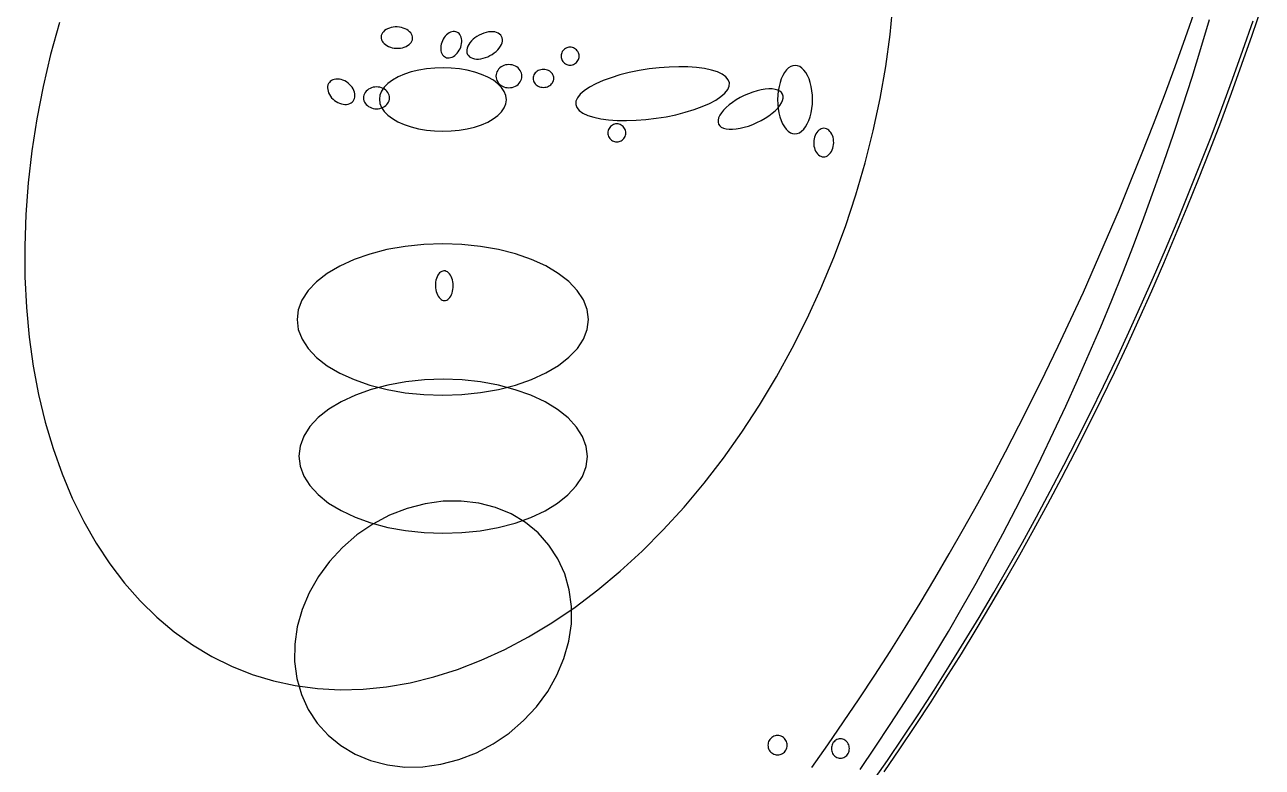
# Model space of a CAD drawing. Extents: x -1 to 217, y -22 to 302.
# Drawn here: x 134.9 to 205.6, y 23.7 to 66.1 of the extents above; entities that cross this region are included whole.
import ezdxf

# ---------------------------------------------------------------- set-up
doc = ezdxf.new("R2010")
doc.units = 0

msp = doc.modelspace()

# ---------------------------------------------------------------- linework, layer by layer
at = {"layer": 'ELLIPSES'}
for p, q in [((184.316, 65.565), (184.49, 67.384)), ((204.989, 65.526), (205.562, 67.2)), ((201.178, 65.388), (201.761, 67.058)), ((202.062, 64.767), (202.554, 66.417)), ((136.896, 66.246), (136.4, 64.42)), ((155.397, 65.722), (155.342, 65.654)), ((155.465, 65.785), (155.397, 65.722)), ((155.545, 65.842), (155.465, 65.785)), ((155.636, 65.89), (155.545, 65.842)), ((155.736, 65.93), (155.636, 65.89)), ((155.843, 65.96), (155.736, 65.93)), ((155.955, 65.981), (155.843, 65.96)), ((156.071, 65.991), (155.955, 65.981)), ((156.189, 65.991), (156.071, 65.991)), ((156.306, 65.98), (156.189, 65.991)), ((156.42, 65.96), (156.306, 65.98)), ((156.53, 65.929), (156.42, 65.96)), ((156.634, 65.889), (156.53, 65.929)), ((156.73, 65.841), (156.634, 65.889)), ((156.816, 65.784), (156.73, 65.841)), ((156.891, 65.721), (156.816, 65.784)), ((156.953, 65.652), (156.891, 65.721)), ((159.299, 65.714), (159.221, 65.687)), ((159.377, 65.729), (159.299, 65.714)), ((159.453, 65.731), (159.377, 65.729)), ((159.526, 65.719), (159.453, 65.731)), ((159.594, 65.695), (159.526, 65.719)), ((161.387, 65.705), (161.255, 65.679)), ((161.515, 65.718), (161.387, 65.705)), ((161.637, 65.718), (161.515, 65.718)), ((161.752, 65.705), (161.637, 65.718)), ((161.856, 65.678), (161.752, 65.705)), ((204.456, 64.671), (205.036, 66.341)), ((155.274, 65.503), (155.263, 65.424)), ((155.263, 65.424), (155.267, 65.345)), ((155.267, 65.345), (155.286, 65.266)), ((155.3, 65.58), (155.274, 65.503)), ((155.286, 65.266), (155.321, 65.189)), ((155.342, 65.654), (155.3, 65.58)), ((155.321, 65.189), (155.369, 65.115)), ((155.369, 65.115), (155.432, 65.046)), ((155.432, 65.046), (155.507, 64.983)), ((156.857, 64.982), (156.926, 65.045)), ((156.926, 65.045), (156.981, 65.114)), ((157.002, 65.579), (156.953, 65.652)), ((156.981, 65.114), (157.022, 65.187)), ((157.036, 65.502), (157.002, 65.579)), ((157.022, 65.187), (157.048, 65.264)), ((157.056, 65.423), (157.036, 65.502)), ((157.048, 65.264), (157.06, 65.343)), ((157.06, 65.343), (157.056, 65.423)), ((158.696, 65.016), (158.676, 64.918)), ((158.725, 65.114), (158.696, 65.016)), ((158.764, 65.209), (158.725, 65.114)), ((158.811, 65.301), (158.764, 65.209)), ((158.866, 65.387), (158.811, 65.301)), ((158.928, 65.466), (158.866, 65.387)), ((158.995, 65.537), (158.928, 65.466)), ((159.067, 65.598), (158.995, 65.537)), ((159.143, 65.648), (159.067, 65.598)), ((159.221, 65.687), (159.143, 65.648)), ((159.657, 65.659), (159.594, 65.695)), ((159.712, 65.611), (159.657, 65.659)), ((159.761, 65.553), (159.712, 65.611)), ((159.801, 65.484), (159.761, 65.553)), ((159.831, 65.407), (159.801, 65.484)), ((159.852, 65.323), (159.831, 65.407)), ((159.835, 64.942), (159.855, 65.041)), ((159.863, 65.233), (159.852, 65.323)), ((159.855, 65.041), (159.864, 65.138)), ((159.864, 65.138), (159.863, 65.233)), ((160.263, 64.992), (160.21, 64.89)), ((160.332, 65.093), (160.263, 64.992)), ((160.415, 65.192), (160.332, 65.093)), ((160.511, 65.286), (160.415, 65.192)), ((160.619, 65.374), (160.511, 65.286)), ((160.735, 65.455), (160.619, 65.374)), ((160.86, 65.527), (160.735, 65.455)), ((160.989, 65.589), (160.86, 65.527)), ((161.122, 65.64), (160.989, 65.589)), ((161.255, 65.679), (161.122, 65.64)), ((161.949, 65.639), (161.856, 65.678)), ((162.028, 65.588), (161.949, 65.639)), ((162.092, 65.526), (162.028, 65.588)), ((162.076, 64.889), (162.129, 64.991)), ((162.141, 65.454), (162.092, 65.526)), ((162.129, 64.991), (162.166, 65.092)), ((162.173, 65.373), (162.141, 65.454)), ((162.166, 65.092), (162.186, 65.19)), ((162.188, 65.284), (162.173, 65.373)), ((162.186, 65.19), (162.188, 65.284)), ((184.068, 63.735), (184.316, 65.565)), ((200.582, 63.728), (201.178, 65.388)), ((204.403, 63.861), (204.989, 65.526)), ((136.4, 64.42), (135.973, 62.585)), ((155.507, 64.983), (155.593, 64.927)), ((155.593, 64.927), (155.688, 64.878)), ((155.688, 64.878), (155.792, 64.838)), ((155.792, 64.838), (155.902, 64.808)), ((155.902, 64.808), (156.017, 64.787)), ((156.017, 64.787), (156.134, 64.777)), ((156.134, 64.777), (156.251, 64.777)), ((156.251, 64.777), (156.367, 64.787)), ((156.367, 64.787), (156.48, 64.807)), ((156.48, 64.807), (156.587, 64.838)), ((156.587, 64.838), (156.686, 64.877)), ((156.686, 64.877), (156.777, 64.926)), ((156.777, 64.926), (156.857, 64.982)), ((158.676, 64.918), (158.667, 64.821)), ((158.667, 64.821), (158.667, 64.726)), ((158.667, 64.726), (158.678, 64.636)), ((158.678, 64.636), (158.699, 64.551)), ((158.699, 64.551), (158.73, 64.474)), ((158.73, 64.474), (158.77, 64.406)), ((158.77, 64.406), (158.818, 64.347)), ((158.818, 64.347), (158.874, 64.3)), ((158.874, 64.3), (158.937, 64.263)), ((159.31, 64.271), (159.388, 64.31)), ((159.388, 64.31), (159.464, 64.361)), ((159.464, 64.361), (159.536, 64.422)), ((159.536, 64.422), (159.603, 64.493)), ((159.603, 64.493), (159.665, 64.572)), ((159.665, 64.572), (159.72, 64.658)), ((159.72, 64.658), (159.767, 64.749)), ((159.767, 64.749), (159.806, 64.845)), ((159.806, 64.845), (159.835, 64.942)), ((160.153, 64.691), (160.151, 64.596)), ((160.151, 64.596), (160.166, 64.508)), ((160.173, 64.789), (160.153, 64.691)), ((160.166, 64.508), (160.198, 64.427)), ((160.21, 64.89), (160.173, 64.789)), ((160.198, 64.427), (160.246, 64.355)), ((160.246, 64.355), (160.311, 64.293)), ((160.311, 64.293), (160.39, 64.242)), ((161.217, 64.241), (161.35, 64.292)), ((161.35, 64.292), (161.479, 64.354)), ((161.479, 64.354), (161.604, 64.426)), ((161.604, 64.426), (161.72, 64.507)), ((161.72, 64.507), (161.828, 64.595)), ((161.828, 64.595), (161.924, 64.689)), ((161.924, 64.689), (162.007, 64.787)), ((162.007, 64.787), (162.076, 64.889)), ((165.543, 64.393), (165.539, 64.326)), ((165.539, 64.326), (165.543, 64.258)), ((165.556, 64.458), (165.543, 64.393)), ((165.578, 64.522), (165.556, 64.458)), ((165.608, 64.582), (165.578, 64.522)), ((165.645, 64.638), (165.608, 64.582)), ((165.689, 64.689), (165.645, 64.638)), ((165.74, 64.733), (165.689, 64.689)), ((165.796, 64.77), (165.74, 64.733)), ((165.856, 64.8), (165.796, 64.77)), ((165.92, 64.822), (165.856, 64.8)), ((165.985, 64.835), (165.92, 64.822)), ((166.053, 64.839), (165.985, 64.835)), ((166.12, 64.835), (166.053, 64.839)), ((166.185, 64.822), (166.12, 64.835)), ((166.249, 64.8), (166.185, 64.822)), ((166.309, 64.77), (166.249, 64.8)), ((166.365, 64.733), (166.309, 64.77)), ((166.416, 64.689), (166.365, 64.733)), ((166.46, 64.638), (166.416, 64.689)), ((166.497, 64.582), (166.46, 64.638)), ((166.527, 64.522), (166.497, 64.582)), ((166.549, 64.458), (166.527, 64.522)), ((166.562, 64.393), (166.549, 64.458)), ((166.566, 64.326), (166.562, 64.393)), ((166.562, 64.258), (166.566, 64.326)), ((201.555, 63.126), (202.062, 64.767)), ((203.863, 63.012), (204.456, 64.671)), ((157.859, 63.604), (157.41, 63.529)), ((158.324, 63.649), (157.859, 63.604)), ((158.797, 63.663), (158.324, 63.649)), ((159.27, 63.646), (158.797, 63.663)), ((158.937, 64.263), (159.005, 64.239)), ((159.005, 64.239), (159.078, 64.228)), ((159.078, 64.228), (159.154, 64.23)), ((159.154, 64.23), (159.232, 64.244)), ((159.232, 64.244), (159.31, 64.271)), ((159.735, 63.598), (159.27, 63.646)), ((160.183, 63.521), (159.735, 63.598)), ((160.39, 64.242), (160.483, 64.203)), ((160.483, 64.203), (160.587, 64.176)), ((160.587, 64.176), (160.701, 64.163)), ((160.701, 64.163), (160.824, 64.163)), ((160.824, 64.163), (160.952, 64.176)), ((160.952, 64.176), (161.084, 64.202)), ((161.084, 64.202), (161.217, 64.241)), ((161.971, 63.585), (161.917, 63.513)), ((162.035, 63.65), (161.971, 63.585)), ((162.108, 63.707), (162.035, 63.65)), ((162.189, 63.755), (162.108, 63.707)), ((162.276, 63.794), (162.189, 63.755)), ((162.368, 63.821), (162.276, 63.794)), ((162.463, 63.838), (162.368, 63.821)), ((162.56, 63.844), (162.463, 63.838)), ((162.657, 63.838), (162.56, 63.844)), ((162.752, 63.821), (162.657, 63.838)), ((162.844, 63.794), (162.752, 63.821)), ((162.931, 63.755), (162.844, 63.794)), ((163.012, 63.707), (162.931, 63.755)), ((163.085, 63.65), (163.012, 63.707)), ((163.149, 63.585), (163.085, 63.65)), ((163.203, 63.513), (163.149, 63.585)), ((165.543, 64.258), (165.556, 64.193)), ((165.556, 64.193), (165.578, 64.129)), ((165.578, 64.129), (165.608, 64.069)), ((165.608, 64.069), (165.645, 64.013)), ((165.645, 64.013), (165.689, 63.962)), ((165.689, 63.962), (165.74, 63.918)), ((165.74, 63.918), (165.796, 63.881)), ((165.796, 63.881), (165.856, 63.851)), ((165.856, 63.851), (165.92, 63.829)), ((165.92, 63.829), (165.985, 63.816)), ((165.985, 63.816), (166.053, 63.812)), ((166.053, 63.812), (166.12, 63.816)), ((166.12, 63.816), (166.185, 63.829)), ((166.185, 63.829), (166.249, 63.851)), ((166.249, 63.851), (166.309, 63.881)), ((166.309, 63.881), (166.365, 63.918)), ((166.365, 63.918), (166.416, 63.962)), ((166.416, 63.962), (166.46, 64.013)), ((166.46, 64.013), (166.497, 64.069)), ((166.497, 64.069), (166.527, 64.129)), ((166.527, 64.129), (166.549, 64.193)), ((166.549, 64.193), (166.562, 64.258)), ((170.561, 63.593), (169.99, 63.501)), ((171.135, 63.662), (170.561, 63.593)), ((171.703, 63.705), (171.135, 63.662)), ((172.255, 63.722), (171.703, 63.705)), ((172.781, 63.713), (172.255, 63.722)), ((173.273, 63.678), (172.781, 63.713)), ((173.721, 63.617), (173.273, 63.678)), ((174.119, 63.532), (173.721, 63.617)), ((178.52, 63.65), (178.403, 63.537)), ((178.644, 63.732), (178.52, 63.65)), ((178.772, 63.781), (178.644, 63.732)), ((178.902, 63.797), (178.772, 63.781)), ((179.032, 63.78), (178.902, 63.797)), ((179.16, 63.729), (179.032, 63.78)), ((179.283, 63.647), (179.16, 63.729)), ((179.399, 63.533), (179.283, 63.647)), ((183.748, 61.899), (184.068, 63.735)), ((199.973, 62.08), (200.582, 63.728)), ((203.804, 62.207), (204.403, 63.861)), ((152.364, 62.886), (152.308, 62.827)), ((152.431, 62.936), (152.364, 62.886)), ((152.507, 62.975), (152.431, 62.936)), ((152.592, 63.002), (152.507, 62.975)), ((152.683, 63.017), (152.592, 63.002)), ((152.78, 63.02), (152.683, 63.017)), ((152.88, 63.01), (152.78, 63.02)), ((152.982, 62.988), (152.88, 63.01)), ((153.085, 62.955), (152.982, 62.988)), ((153.185, 62.909), (153.085, 62.955)), ((153.282, 62.854), (153.185, 62.909)), ((155.92, 62.963), (155.656, 62.767)), ((156.233, 63.14), (155.92, 62.963)), ((156.59, 63.296), (156.233, 63.14)), ((156.984, 63.426), (156.59, 63.296)), ((157.41, 63.529), (156.984, 63.426)), ((160.608, 63.415), (160.183, 63.521)), ((161.002, 63.282), (160.608, 63.415)), ((161.358, 63.125), (161.002, 63.282)), ((161.67, 62.946), (161.358, 63.125)), ((161.932, 62.748), (161.67, 62.946)), ((161.824, 63.269), (161.818, 63.182)), ((161.818, 63.182), (161.824, 63.096)), ((161.843, 63.354), (161.824, 63.269)), ((161.824, 63.096), (161.843, 63.011)), ((161.874, 63.436), (161.843, 63.354)), ((161.843, 63.011), (161.874, 62.929)), ((161.917, 63.513), (161.874, 63.436)), ((161.874, 62.929), (161.917, 62.852)), ((163.246, 63.436), (163.203, 63.513)), ((163.203, 62.852), (163.246, 62.929)), ((163.277, 63.354), (163.246, 63.436)), ((163.246, 62.929), (163.277, 63.011)), ((163.296, 63.269), (163.277, 63.354)), ((163.277, 63.011), (163.296, 63.096)), ((163.302, 63.182), (163.296, 63.269)), ((163.296, 63.096), (163.302, 63.182)), ((163.942, 63.122), (163.937, 63.056)), ((163.937, 63.056), (163.942, 62.989)), ((163.957, 63.188), (163.942, 63.122)), ((163.942, 62.989), (163.957, 62.923)), ((163.982, 63.251), (163.957, 63.188)), ((163.957, 62.923), (163.982, 62.86)), ((164.016, 63.311), (163.982, 63.251)), ((164.059, 63.367), (164.016, 63.311)), ((164.11, 63.417), (164.059, 63.367)), ((164.168, 63.461), (164.11, 63.417)), ((164.233, 63.499), (164.168, 63.461)), ((164.302, 63.528), (164.233, 63.499)), ((164.375, 63.55), (164.302, 63.528)), ((164.451, 63.563), (164.375, 63.55)), ((164.529, 63.567), (164.451, 63.563)), ((164.606, 63.563), (164.529, 63.567)), ((164.682, 63.55), (164.606, 63.563)), ((164.755, 63.528), (164.682, 63.55)), ((164.824, 63.499), (164.755, 63.528)), ((164.889, 63.461), (164.824, 63.499)), ((164.947, 63.417), (164.889, 63.461)), ((164.998, 63.367), (164.947, 63.417)), ((165.041, 63.311), (164.998, 63.367)), ((165.075, 63.251), (165.041, 63.311)), ((165.1, 63.188), (165.075, 63.251)), ((165.075, 62.86), (165.1, 62.923)), ((165.115, 63.122), (165.1, 63.188)), ((165.1, 62.923), (165.115, 62.989)), ((165.12, 63.056), (165.115, 63.122)), ((165.115, 62.989), (165.12, 63.056)), ((167.931, 62.927), (167.517, 62.744)), ((168.394, 63.096), (167.931, 62.927)), ((168.897, 63.25), (168.394, 63.096)), ((169.432, 63.386), (168.897, 63.25)), ((169.99, 63.501), (169.432, 63.386)), ((174.46, 63.424), (174.119, 63.532)), ((174.737, 63.294), (174.46, 63.424)), ((174.946, 63.145), (174.737, 63.294)), ((175.083, 62.98), (174.946, 63.145)), ((175.146, 62.802), (175.083, 62.98)), ((178.109, 63.036), (178.035, 62.823)), ((178.195, 63.228), (178.109, 63.036)), ((178.294, 63.396), (178.195, 63.228)), ((178.403, 63.537), (178.294, 63.396)), ((179.507, 63.391), (179.399, 63.533)), ((179.604, 63.222), (179.507, 63.391)), ((179.689, 63.029), (179.604, 63.222)), ((179.761, 62.816), (179.689, 63.029)), ((201.033, 61.496), (201.555, 63.126)), ((203.257, 61.363), (203.863, 63.012)), ((135.973, 62.585), (135.617, 60.748)), ((152.212, 62.597), (152.206, 62.508)), ((152.206, 62.508), (152.214, 62.416)), ((152.231, 62.681), (152.212, 62.597)), ((152.214, 62.416), (152.234, 62.321)), ((152.263, 62.757), (152.231, 62.681)), ((152.234, 62.321), (152.268, 62.227)), ((152.308, 62.827), (152.263, 62.757)), ((152.268, 62.227), (152.314, 62.133)), ((153.375, 62.789), (153.282, 62.854)), ((153.46, 62.715), (153.375, 62.789)), ((153.538, 62.634), (153.46, 62.715)), ((153.606, 62.547), (153.538, 62.634)), ((153.664, 62.456), (153.606, 62.547)), ((153.71, 62.363), (153.664, 62.456)), ((153.743, 62.268), (153.71, 62.363)), ((153.764, 62.173), (153.743, 62.268)), ((153.772, 62.081), (153.764, 62.173)), ((154.316, 62.183), (154.285, 62.105)), ((154.359, 62.256), (154.316, 62.183)), ((154.413, 62.323), (154.359, 62.256)), ((154.477, 62.385), (154.413, 62.323)), ((154.551, 62.438), (154.477, 62.385)), ((154.631, 62.484), (154.551, 62.438)), ((154.719, 62.52), (154.631, 62.484)), ((154.811, 62.546), (154.719, 62.52)), ((154.906, 62.562), (154.811, 62.546)), ((155.004, 62.567), (154.906, 62.562)), ((155.101, 62.562), (155.004, 62.567)), ((155.196, 62.546), (155.101, 62.562)), ((155.288, 62.52), (155.196, 62.546)), ((155.293, 62.331), (155.199, 62.099)), ((155.376, 62.484), (155.288, 62.52)), ((155.446, 62.555), (155.293, 62.331)), ((155.456, 62.438), (155.376, 62.484)), ((155.656, 62.767), (155.446, 62.555)), ((155.53, 62.385), (155.456, 62.438)), ((155.594, 62.323), (155.53, 62.385)), ((155.648, 62.256), (155.594, 62.323)), ((155.691, 62.183), (155.648, 62.256)), ((155.722, 62.105), (155.691, 62.183)), ((161.917, 62.852), (161.971, 62.78)), ((162.141, 62.535), (161.932, 62.748)), ((161.971, 62.78), (162.035, 62.715)), ((162.035, 62.715), (162.108, 62.658)), ((162.108, 62.658), (162.189, 62.61)), ((162.293, 62.31), (162.141, 62.535)), ((162.189, 62.61), (162.276, 62.571)), ((162.276, 62.571), (162.368, 62.544)), ((162.385, 62.077), (162.293, 62.31)), ((162.368, 62.544), (162.463, 62.527)), ((162.463, 62.527), (162.56, 62.521)), ((162.56, 62.521), (162.657, 62.527)), ((162.657, 62.527), (162.752, 62.544)), ((162.752, 62.544), (162.844, 62.571)), ((162.844, 62.571), (162.931, 62.61)), ((162.931, 62.61), (163.012, 62.658)), ((163.012, 62.658), (163.085, 62.715)), ((163.085, 62.715), (163.149, 62.78)), ((163.149, 62.78), (163.203, 62.852)), ((163.982, 62.86), (164.016, 62.8)), ((164.016, 62.8), (164.059, 62.744)), ((164.059, 62.744), (164.11, 62.694)), ((164.11, 62.694), (164.168, 62.65)), ((164.168, 62.65), (164.233, 62.612)), ((164.233, 62.612), (164.302, 62.583)), ((164.302, 62.583), (164.375, 62.561)), ((164.375, 62.561), (164.451, 62.548)), ((164.451, 62.548), (164.529, 62.544)), ((164.529, 62.544), (164.606, 62.548)), ((164.606, 62.548), (164.682, 62.561)), ((164.682, 62.561), (164.755, 62.583)), ((164.755, 62.583), (164.824, 62.612)), ((164.824, 62.612), (164.889, 62.65)), ((164.889, 62.65), (164.947, 62.694)), ((164.947, 62.694), (164.998, 62.744)), ((164.998, 62.744), (165.041, 62.8)), ((165.041, 62.8), (165.075, 62.86)), ((166.861, 62.354), (166.63, 62.154)), ((167.158, 62.553), (166.861, 62.354)), ((167.517, 62.744), (167.158, 62.553)), ((174.658, 62.015), (174.888, 62.216)), ((174.888, 62.216), (175.048, 62.416)), ((175.048, 62.416), (175.135, 62.613)), ((175.135, 62.613), (175.146, 62.802)), ((176.238, 62.179), (175.996, 62.074)), ((176.482, 62.269), (176.238, 62.179)), ((176.723, 62.343), (176.482, 62.269)), ((176.959, 62.398), (176.723, 62.343)), ((177.184, 62.435), (176.959, 62.398)), ((177.395, 62.453), (177.184, 62.435)), ((177.588, 62.451), (177.395, 62.453)), ((177.76, 62.429), (177.588, 62.451)), ((177.908, 62.388), (177.76, 62.429)), ((178.03, 62.329), (177.908, 62.388)), ((177.934, 62.352), (177.908, 62.102)), ((177.977, 62.594), (177.934, 62.352)), ((178.035, 62.823), (177.977, 62.594)), ((178.123, 62.252), (178.03, 62.329)), ((178.185, 62.158), (178.123, 62.252)), ((179.817, 62.587), (179.761, 62.816)), ((179.858, 62.345), (179.817, 62.587)), ((179.883, 62.094), (179.858, 62.345)), ((203.192, 60.563), (203.804, 62.207)), ((152.314, 62.133), (152.372, 62.042)), ((152.372, 62.042), (152.44, 61.955)), ((152.44, 61.955), (152.518, 61.874)), ((152.518, 61.874), (152.603, 61.801)), ((152.603, 61.801), (152.695, 61.735)), ((152.695, 61.735), (152.793, 61.68)), ((152.793, 61.68), (152.893, 61.635)), ((152.893, 61.635), (152.995, 61.601)), ((152.995, 61.601), (153.097, 61.579)), ((153.097, 61.579), (153.198, 61.569)), ((153.198, 61.569), (153.294, 61.572)), ((153.294, 61.572), (153.386, 61.587)), ((153.386, 61.587), (153.471, 61.614)), ((153.471, 61.614), (153.547, 61.653)), ((153.547, 61.653), (153.614, 61.703)), ((153.614, 61.703), (153.67, 61.763)), ((153.67, 61.763), (153.715, 61.832)), ((153.715, 61.832), (153.747, 61.909)), ((153.747, 61.909), (153.766, 61.992)), ((153.766, 61.992), (153.772, 62.081)), ((154.266, 62.026), (154.259, 61.944)), ((154.259, 61.944), (154.266, 61.863)), ((154.285, 62.105), (154.266, 62.026)), ((154.266, 61.863), (154.285, 61.783)), ((154.285, 61.783), (154.316, 61.706)), ((154.316, 61.706), (154.359, 61.633)), ((154.359, 61.633), (154.413, 61.565)), ((154.413, 61.565), (154.477, 61.504)), ((154.477, 61.504), (154.551, 61.45)), ((155.199, 62.099), (155.168, 61.863)), ((155.168, 61.863), (155.198, 61.627)), ((155.198, 61.627), (155.29, 61.394)), ((155.456, 61.45), (155.53, 61.504)), ((155.53, 61.504), (155.594, 61.565)), ((155.594, 61.565), (155.648, 61.633)), ((155.648, 61.633), (155.691, 61.706)), ((155.691, 61.706), (155.722, 61.783)), ((155.741, 62.026), (155.722, 62.105)), ((155.722, 61.783), (155.741, 61.863)), ((155.748, 61.944), (155.741, 62.026)), ((155.741, 61.863), (155.748, 61.944)), ((162.29, 61.373), (162.383, 61.605)), ((162.383, 61.605), (162.415, 61.841)), ((162.415, 61.841), (162.385, 62.077)), ((166.384, 61.757), (166.372, 61.567)), ((166.372, 61.567), (166.436, 61.389)), ((166.47, 61.953), (166.384, 61.757)), ((166.63, 62.154), (166.47, 61.953)), ((173.587, 61.443), (174.002, 61.625)), ((174.002, 61.625), (174.361, 61.817)), ((174.361, 61.817), (174.658, 62.015)), ((175.13, 61.543), (174.957, 61.394)), ((175.323, 61.688), (175.13, 61.543)), ((175.535, 61.827), (175.323, 61.688)), ((175.76, 61.956), (175.535, 61.827)), ((175.996, 62.074), (175.76, 61.956)), ((177.908, 62.102), (177.898, 61.847)), ((177.898, 61.847), (177.905, 61.592)), ((177.904, 61.363), (178.027, 61.512)), ((177.905, 61.592), (177.93, 61.341)), ((178.027, 61.512), (178.12, 61.658)), ((178.12, 61.658), (178.184, 61.798)), ((178.184, 61.798), (178.216, 61.93)), ((178.217, 62.05), (178.185, 62.158)), ((178.216, 61.93), (178.217, 62.05)), ((179.854, 61.333), (179.881, 61.584)), ((179.881, 61.584), (179.89, 61.839)), ((179.89, 61.839), (179.883, 62.094)), ((183.356, 60.063), (183.748, 61.899)), ((199.351, 60.442), (199.973, 62.08)), ((200.497, 59.877), (201.033, 61.496)), ((154.551, 61.45), (154.631, 61.405)), ((154.631, 61.405), (154.719, 61.369)), ((154.719, 61.369), (154.811, 61.343)), ((154.811, 61.343), (154.906, 61.327)), ((154.906, 61.327), (155.004, 61.321)), ((155.004, 61.321), (155.101, 61.327)), ((155.101, 61.327), (155.196, 61.343)), ((155.196, 61.343), (155.288, 61.369)), ((155.288, 61.369), (155.376, 61.405)), ((155.29, 61.394), (155.441, 61.169)), ((155.376, 61.405), (155.456, 61.45)), ((155.441, 61.169), (155.65, 60.956)), ((155.65, 60.956), (155.913, 60.758)), ((155.913, 60.758), (156.225, 60.579)), ((161.663, 60.741), (161.927, 60.937)), ((161.927, 60.937), (162.137, 61.149)), ((162.137, 61.149), (162.29, 61.373)), ((166.436, 61.389), (166.573, 61.224)), ((166.573, 61.224), (166.782, 61.075)), ((166.782, 61.075), (167.059, 60.946)), ((167.059, 60.946), (167.399, 60.837)), ((167.399, 60.837), (167.797, 60.752)), ((167.797, 60.752), (168.246, 60.691)), ((170.383, 60.707), (170.958, 60.776)), ((170.958, 60.776), (171.528, 60.868)), ((171.528, 60.868), (172.086, 60.984)), ((172.086, 60.984), (172.621, 61.119)), ((172.621, 61.119), (173.125, 61.273)), ((173.125, 61.273), (173.587, 61.443)), ((174.528, 60.808), (174.496, 60.677)), ((174.592, 60.948), (174.528, 60.808)), ((174.686, 61.094), (174.592, 60.948)), ((174.808, 61.244), (174.686, 61.094)), ((174.957, 61.394), (174.808, 61.244)), ((176.952, 60.651), (177.178, 60.78)), ((177.178, 60.78), (177.389, 60.918)), ((177.389, 60.918), (177.583, 61.063)), ((177.583, 61.063), (177.756, 61.212)), ((177.756, 61.212), (177.904, 61.363)), ((177.93, 61.341), (177.971, 61.099)), ((177.971, 61.099), (178.027, 60.869)), ((178.027, 60.869), (178.099, 60.656)), ((179.679, 60.65), (179.753, 60.862)), ((179.753, 60.862), (179.811, 61.091)), ((179.811, 61.091), (179.854, 61.333)), ((202.638, 59.725), (203.257, 61.363)), ((135.617, 60.748), (135.333, 58.914)), ((156.225, 60.579), (156.581, 60.422)), ((156.581, 60.422), (156.975, 60.289)), ((156.975, 60.289), (157.4, 60.183)), ((157.4, 60.183), (157.848, 60.106)), ((157.848, 60.106), (158.313, 60.058)), ((158.313, 60.058), (158.786, 60.041)), ((158.786, 60.041), (159.259, 60.055)), ((159.259, 60.055), (159.724, 60.1)), ((159.724, 60.1), (160.173, 60.175)), ((160.173, 60.175), (160.598, 60.278)), ((160.598, 60.278), (160.993, 60.408)), ((160.993, 60.408), (161.35, 60.564)), ((161.35, 60.564), (161.663, 60.741)), ((168.223, 60.077), (168.21, 60.011)), ((168.245, 60.141), (168.223, 60.077)), ((168.275, 60.201), (168.245, 60.141)), ((168.246, 60.691), (168.737, 60.656)), ((168.312, 60.257), (168.275, 60.201)), ((168.356, 60.307), (168.312, 60.257)), ((168.407, 60.352), (168.356, 60.307)), ((168.463, 60.389), (168.407, 60.352)), ((168.523, 60.419), (168.463, 60.389)), ((168.587, 60.44), (168.523, 60.419)), ((168.652, 60.453), (168.587, 60.44)), ((168.72, 60.458), (168.652, 60.453)), ((168.787, 60.453), (168.72, 60.458)), ((168.737, 60.656), (169.264, 60.647)), ((168.852, 60.44), (168.787, 60.453)), ((168.916, 60.419), (168.852, 60.44)), ((168.976, 60.389), (168.916, 60.419)), ((169.032, 60.352), (168.976, 60.389)), ((169.083, 60.307), (169.032, 60.352)), ((169.127, 60.257), (169.083, 60.307)), ((169.164, 60.201), (169.127, 60.257)), ((169.194, 60.141), (169.164, 60.201)), ((169.216, 60.077), (169.194, 60.141)), ((169.229, 60.011), (169.216, 60.077)), ((169.264, 60.647), (169.815, 60.664)), ((169.815, 60.664), (170.383, 60.707)), ((174.496, 60.677), (174.496, 60.556)), ((174.496, 60.556), (174.527, 60.448)), ((174.527, 60.448), (174.59, 60.355)), ((174.59, 60.355), (174.683, 60.278)), ((174.683, 60.278), (174.804, 60.218)), ((174.804, 60.218), (174.952, 60.177)), ((174.952, 60.177), (175.124, 60.156)), ((175.124, 60.156), (175.317, 60.154)), ((175.317, 60.154), (175.528, 60.171)), ((175.528, 60.171), (175.754, 60.208)), ((175.754, 60.208), (175.989, 60.264)), ((175.989, 60.264), (176.231, 60.337)), ((176.231, 60.337), (176.475, 60.428)), ((176.475, 60.428), (176.716, 60.533)), ((176.716, 60.533), (176.952, 60.651)), ((178.099, 60.656), (178.184, 60.464)), ((178.184, 60.464), (178.281, 60.295)), ((178.281, 60.295), (178.389, 60.152)), ((178.389, 60.152), (178.506, 60.039)), ((179.268, 60.036), (179.385, 60.148)), ((179.385, 60.148), (179.494, 60.29)), ((179.494, 60.29), (179.593, 60.458)), ((179.593, 60.458), (179.679, 60.65)), ((180.251, 60.099), (180.188, 60.041)), ((180.319, 60.146), (180.251, 60.099)), ((180.39, 60.179), (180.319, 60.146)), ((180.464, 60.199), (180.39, 60.179)), ((180.538, 60.205), (180.464, 60.199)), ((180.613, 60.197), (180.538, 60.205)), ((180.686, 60.175), (180.613, 60.197)), ((180.756, 60.14), (180.686, 60.175)), ((180.823, 60.092), (180.756, 60.14)), ((180.884, 60.032), (180.823, 60.092)), ((182.894, 58.231), (183.356, 60.063)), ((198.716, 58.815), (199.351, 60.442)), ((202.567, 58.93), (203.192, 60.563)), ((168.21, 60.011), (168.206, 59.944)), ((168.206, 59.944), (168.21, 59.877)), ((168.21, 59.877), (168.223, 59.811)), ((168.223, 59.811), (168.245, 59.747)), ((168.245, 59.747), (168.275, 59.687)), ((168.275, 59.687), (168.312, 59.631)), ((168.312, 59.631), (168.356, 59.581)), ((168.356, 59.581), (168.407, 59.536)), ((168.407, 59.536), (168.463, 59.499)), ((168.463, 59.499), (168.523, 59.469)), ((168.523, 59.469), (168.587, 59.448)), ((168.587, 59.448), (168.652, 59.435)), ((168.652, 59.435), (168.72, 59.43)), ((168.72, 59.43), (168.787, 59.435)), ((168.787, 59.435), (168.852, 59.448)), ((168.852, 59.448), (168.916, 59.469)), ((168.916, 59.469), (168.976, 59.499)), ((168.976, 59.499), (169.032, 59.536)), ((169.032, 59.536), (169.083, 59.581)), ((169.083, 59.581), (169.127, 59.631)), ((169.127, 59.631), (169.164, 59.687)), ((169.164, 59.687), (169.194, 59.747)), ((169.194, 59.747), (169.216, 59.811)), ((169.216, 59.811), (169.229, 59.877)), ((169.233, 59.944), (169.229, 60.011)), ((169.229, 59.877), (169.233, 59.944)), ((178.506, 60.039), (178.629, 59.956)), ((178.629, 59.956), (178.756, 59.906)), ((178.756, 59.906), (178.886, 59.888)), ((178.886, 59.888), (179.016, 59.905)), ((179.016, 59.905), (179.144, 59.954)), ((179.144, 59.954), (179.268, 60.036)), ((179.962, 59.505), (179.956, 59.399)), ((179.956, 59.399), (179.96, 59.293)), ((179.978, 59.609), (179.962, 59.505)), ((180.004, 59.71), (179.978, 59.609)), ((180.038, 59.805), (180.004, 59.71)), ((180.081, 59.892), (180.038, 59.805)), ((180.131, 59.972), (180.081, 59.892)), ((180.188, 60.041), (180.131, 59.972)), ((180.94, 59.961), (180.884, 60.032)), ((180.988, 59.881), (180.94, 59.961)), ((181.028, 59.792), (180.988, 59.881)), ((181.06, 59.696), (181.028, 59.792)), ((181.083, 59.595), (181.06, 59.696)), ((181.096, 59.49), (181.083, 59.595)), ((181.093, 59.278), (181.1, 59.384)), ((181.1, 59.384), (181.096, 59.49)), ((199.946, 58.269), (200.497, 59.877)), ((202.006, 58.098), (202.638, 59.725)), ((135.333, 58.914), (135.122, 57.089)), ((179.96, 59.293), (179.973, 59.188)), ((179.973, 59.188), (179.996, 59.087)), ((179.996, 59.087), (180.027, 58.991)), ((180.027, 58.991), (180.068, 58.902)), ((180.068, 58.902), (180.116, 58.822)), ((180.116, 58.822), (180.171, 58.751)), ((180.171, 58.751), (180.233, 58.691)), ((180.233, 58.691), (180.299, 58.643)), ((180.299, 58.643), (180.37, 58.608)), ((180.666, 58.604), (180.737, 58.638)), ((180.737, 58.638), (180.805, 58.684)), ((180.805, 58.684), (180.868, 58.742)), ((180.868, 58.742), (180.925, 58.811)), ((180.925, 58.811), (180.975, 58.891)), ((180.975, 58.891), (181.018, 58.979)), ((181.018, 58.979), (181.052, 59.074)), ((181.052, 59.074), (181.077, 59.174)), ((181.077, 59.174), (181.093, 59.278)), ((198.068, 57.2), (198.716, 58.815)), ((201.93, 57.308), (202.567, 58.93)), ((180.37, 58.608), (180.443, 58.586)), ((180.443, 58.586), (180.517, 58.578)), ((180.517, 58.578), (180.592, 58.584)), ((180.592, 58.584), (180.666, 58.604)), ((182.363, 56.41), (182.894, 58.231)), ((199.381, 56.672), (199.946, 58.269)), ((201.361, 56.481), (202.006, 58.098)), ((201.28, 55.697), (201.93, 57.308)), ((135.122, 57.089), (134.985, 55.277)), ((197.407, 55.597), (198.068, 57.2)), ((198.801, 55.087), (199.381, 56.672)), ((181.765, 54.606), (182.363, 56.41)), ((200.704, 54.876), (201.361, 56.481)), ((134.985, 55.277), (134.921, 53.486)), ((196.733, 54.005), (197.407, 55.597)), ((200.617, 54.097), (201.28, 55.697)), ((181.101, 52.822), (181.765, 54.606)), ((198.207, 53.514), (198.801, 55.087)), ((200.034, 53.282), (200.704, 54.876)), ((196.047, 52.426), (196.733, 54.005)), ((199.942, 52.509), (200.617, 54.097)), ((134.921, 53.486), (134.932, 51.718)), ((154.621, 53.028), (153.717, 52.714)), ((155.596, 53.279), (154.621, 53.028)), ((156.627, 53.461), (155.596, 53.279)), ((157.693, 53.572), (156.627, 53.461)), ((158.779, 53.609), (157.693, 53.572)), ((159.865, 53.573), (158.779, 53.609)), ((160.932, 53.463), (159.865, 53.573)), ((161.962, 53.282), (160.932, 53.463)), ((162.938, 53.033), (161.962, 53.282)), ((163.843, 52.719), (162.938, 53.033)), ((197.599, 51.953), (198.207, 53.514)), ((199.352, 51.7), (200.034, 53.282)), ((152.899, 52.34), (152.182, 51.915)), ((153.717, 52.714), (152.899, 52.34)), ((164.661, 52.347), (163.843, 52.719)), ((165.378, 51.923), (164.661, 52.347)), ((180.373, 51.066), (181.101, 52.822)), ((195.349, 50.859), (196.047, 52.426)), ((199.255, 50.932), (199.942, 52.509)), ((134.932, 51.718), (135.017, 49.981)), ((152.182, 51.915), (151.578, 51.445)), ((158.421, 51.637), (158.393, 51.537)), ((158.456, 51.73), (158.421, 51.637)), ((158.499, 51.814), (158.456, 51.73)), ((158.547, 51.888), (158.499, 51.814)), ((158.601, 51.95), (158.547, 51.888)), ((158.66, 52), (158.601, 51.95)), ((158.722, 52.037), (158.66, 52)), ((158.787, 52.06), (158.722, 52.037)), ((158.853, 52.068), (158.787, 52.06)), ((158.919, 52.062), (158.853, 52.068)), ((158.984, 52.041), (158.919, 52.062)), ((159.048, 52.007), (158.984, 52.041)), ((159.108, 51.958), (159.048, 52.007)), ((159.164, 51.898), (159.108, 51.958)), ((159.215, 51.826), (159.164, 51.898)), ((159.26, 51.743), (159.215, 51.826)), ((159.298, 51.651), (159.26, 51.743)), ((159.329, 51.552), (159.298, 51.651)), ((165.983, 51.453), (165.378, 51.923)), ((196.976, 50.404), (197.599, 51.953)), ((198.658, 50.129), (199.352, 51.7)), ((151.097, 50.938), (150.747, 50.402)), ((151.578, 51.445), (151.097, 50.938)), ((158.363, 51.323), (158.36, 51.212)), ((158.36, 51.212), (158.366, 51.102)), ((158.374, 51.432), (158.363, 51.323)), ((158.366, 51.102), (158.381, 50.993)), ((158.393, 51.537), (158.374, 51.432)), ((158.381, 50.993), (158.404, 50.889)), ((158.404, 50.889), (158.435, 50.79)), ((159.312, 50.804), (159.34, 50.904)), ((159.352, 51.448), (159.329, 51.552)), ((159.34, 50.904), (159.359, 51.009)), ((159.367, 51.339), (159.352, 51.448)), ((159.359, 51.009), (159.37, 51.118)), ((159.373, 51.229), (159.367, 51.339)), ((159.37, 51.118), (159.373, 51.229)), ((166.464, 50.947), (165.983, 51.453)), ((166.814, 50.412), (166.464, 50.947)), ((179.584, 49.341), (180.373, 51.066)), ((198.555, 49.367), (199.255, 50.932)), ((150.747, 50.402), (150.535, 49.848)), ((158.435, 50.79), (158.473, 50.698)), ((158.473, 50.698), (158.518, 50.616)), ((158.518, 50.616), (158.569, 50.543)), ((158.569, 50.543), (158.625, 50.483)), ((158.625, 50.483), (158.685, 50.434)), ((158.685, 50.434), (158.749, 50.4)), ((158.749, 50.4), (158.814, 50.379)), ((158.814, 50.379), (158.88, 50.373)), ((158.88, 50.373), (158.946, 50.381)), ((158.946, 50.381), (159.011, 50.404)), ((159.011, 50.404), (159.073, 50.441)), ((159.073, 50.441), (159.132, 50.491)), ((159.132, 50.491), (159.186, 50.553)), ((159.186, 50.553), (159.234, 50.627)), ((159.234, 50.627), (159.277, 50.711)), ((159.277, 50.711), (159.312, 50.804)), ((167.027, 49.857), (166.814, 50.412)), ((194.638, 49.304), (195.349, 50.859)), ((196.34, 48.867), (196.976, 50.404)), ((135.017, 49.981), (135.175, 48.279)), ((150.535, 49.848), (150.465, 49.284)), ((167.098, 49.293), (167.027, 49.857)), ((197.951, 48.571), (198.658, 50.129)), ((150.465, 49.284), (150.536, 48.72)), ((167.028, 48.729), (167.098, 49.293)), ((178.735, 47.654), (179.584, 49.341)), ((193.915, 47.763), (194.638, 49.304)), ((195.689, 47.343), (196.34, 48.867)), ((197.844, 47.815), (198.555, 49.367)), ((135.175, 48.279), (135.407, 46.618)), ((150.536, 48.72), (150.749, 48.166)), ((150.749, 48.166), (151.099, 47.631)), ((166.466, 47.64), (166.816, 48.175)), ((166.816, 48.175), (167.028, 48.729)), ((197.233, 47.025), (197.951, 48.571)), ((151.099, 47.631), (151.58, 47.124)), ((165.985, 47.132), (166.466, 47.64)), ((177.83, 46.009), (178.735, 47.654)), ((193.179, 46.234), (193.915, 47.763)), ((195.025, 45.832), (195.689, 47.343)), ((197.12, 46.274), (197.844, 47.815)), ((151.58, 47.124), (152.185, 46.654)), ((152.185, 46.654), (152.902, 46.23)), ((164.664, 46.237), (165.381, 46.662)), ((165.381, 46.662), (165.985, 47.132)), ((196.502, 45.491), (197.233, 47.025)), ((135.407, 46.618), (135.712, 45.001)), ((152.902, 46.23), (153.721, 45.858)), ((163.847, 45.864), (164.664, 46.237)), ((176.871, 44.41), (177.83, 46.009)), ((192.432, 44.719), (193.179, 46.234)), ((196.384, 44.747), (197.12, 46.274)), ((153.721, 45.858), (154.625, 45.544)), ((154.69, 45.295), (153.794, 44.976)), ((154.625, 45.544), (155.601, 45.295)), ((155.656, 45.548), (154.69, 45.295)), ((155.601, 45.295), (156.631, 45.114)), ((156.676, 45.731), (155.656, 45.548)), ((157.733, 45.842), (156.676, 45.731)), ((158.807, 45.878), (157.733, 45.842)), ((159.882, 45.839), (158.807, 45.878)), ((160.938, 45.726), (159.882, 45.839)), ((160.937, 45.116), (161.967, 45.299)), ((161.958, 45.539), (160.938, 45.726)), ((162.924, 45.284), (161.958, 45.539)), ((161.967, 45.299), (162.942, 45.549)), ((163.819, 44.963), (162.924, 45.284)), ((162.942, 45.549), (163.847, 45.864)), ((194.347, 44.335), (195.025, 45.832)), ((195.759, 43.97), (196.502, 45.491)), ((135.712, 45.001), (136.089, 43.435)), ((152.983, 44.598), (152.273, 44.167)), ((153.794, 44.976), (152.983, 44.598)), ((156.631, 45.114), (157.698, 45.004)), ((157.698, 45.004), (158.784, 44.968)), ((158.784, 44.968), (159.87, 45.005)), ((159.87, 45.005), (160.937, 45.116)), ((164.628, 44.583), (163.819, 44.963)), ((165.338, 44.15), (164.628, 44.583)), ((191.672, 43.217), (192.432, 44.719)), ((195.636, 43.232), (196.384, 44.747)), ((152.273, 44.167), (151.674, 43.689)), ((165.935, 43.671), (165.338, 44.15)), ((175.861, 42.864), (176.871, 44.41)), ((193.655, 42.851), (194.347, 44.335)), ((195.004, 42.463), (195.759, 43.97)), ((136.089, 43.435), (136.536, 41.924)), ((151.197, 43.174), (150.85, 42.63)), ((151.674, 43.689), (151.197, 43.174)), ((166.411, 43.154), (165.935, 43.671)), ((166.756, 42.609), (166.411, 43.154)), ((190.901, 41.728), (191.672, 43.217)), ((194.876, 41.73), (195.636, 43.232)), ((150.85, 42.63), (150.639, 42.067)), ((166.966, 42.045), (166.756, 42.609)), ((174.803, 41.374), (175.861, 42.864)), ((192.95, 41.38), (193.655, 42.851)), ((194.238, 40.968), (195.004, 42.463)), ((136.536, 41.924), (137.052, 40.471)), ((150.639, 42.067), (150.568, 41.493)), ((167.036, 41.471), (166.966, 42.045)), ((190.118, 40.254), (190.901, 41.728)), ((194.105, 40.241), (194.876, 41.73)), ((150.568, 41.493), (150.637, 40.919)), ((166.964, 40.897), (167.036, 41.471)), ((173.7, 39.945), (174.803, 41.374)), ((192.231, 39.923), (192.95, 41.38)), ((137.052, 40.471), (137.637, 39.083)), ((150.637, 40.919), (150.847, 40.355)), ((150.847, 40.355), (151.192, 39.81)), ((166.407, 39.79), (166.753, 40.334)), ((166.753, 40.334), (166.964, 40.897)), ((193.46, 39.486), (194.238, 40.968)), ((151.192, 39.81), (151.668, 39.293)), ((165.929, 39.275), (166.407, 39.79)), ((172.556, 38.581), (173.7, 39.945)), ((189.323, 38.794), (190.118, 40.254)), ((191.499, 38.481), (192.231, 39.923)), ((193.322, 38.765), (194.105, 40.241)), ((137.637, 39.083), (138.287, 37.762)), ((151.668, 39.293), (152.266, 38.814)), ((158.811, 38.916), (157.776, 38.774)), ((159.837, 38.928), (158.811, 38.916)), ((160.835, 38.81), (159.837, 38.928)), ((165.33, 38.797), (165.929, 39.275)), ((192.67, 38.018), (193.46, 39.486)), ((152.266, 38.814), (152.975, 38.381)), ((152.975, 38.381), (153.784, 38.001)), ((156.748, 38.505), (155.746, 38.114)), ((157.776, 38.774), (156.748, 38.505)), ((161.788, 38.564), (160.835, 38.81)), ((162.68, 38.194), (161.788, 38.564)), ((163.497, 37.707), (162.68, 38.194)), ((163.809, 37.988), (164.62, 38.366)), ((164.62, 38.366), (165.33, 38.797)), ((171.373, 37.287), (172.556, 38.581)), ((188.517, 37.348), (189.323, 38.794)), ((190.754, 37.053), (191.499, 38.481)), ((192.528, 37.303), (193.322, 38.765)), ((138.287, 37.762), (139.002, 36.513)), ((153.784, 38.001), (154.68, 37.68)), ((154.786, 37.606), (153.885, 36.991)), ((154.68, 37.68), (155.645, 37.425)), ((155.746, 38.114), (154.786, 37.606)), ((161.947, 37.416), (162.914, 37.669)), ((162.914, 37.669), (163.809, 37.988)), ((164.223, 37.111), (163.497, 37.707)), ((191.869, 36.564), (192.67, 38.018)), ((153.885, 36.991), (153.058, 36.28)), ((155.645, 37.425), (156.665, 37.238)), ((156.665, 37.238), (157.721, 37.125)), ((157.721, 37.125), (158.796, 37.086)), ((158.796, 37.086), (159.871, 37.122)), ((159.871, 37.122), (160.927, 37.233)), ((160.927, 37.233), (161.947, 37.416)), ((164.846, 36.416), (164.223, 37.111)), ((170.156, 36.065), (171.373, 37.287)), ((187.699, 35.916), (188.517, 37.348)), ((189.996, 35.639), (190.754, 37.053)), ((191.722, 35.855), (192.528, 37.303)), ((139.002, 36.513), (139.778, 35.339)), ((153.058, 36.28), (152.32, 35.483)), ((165.356, 35.635), (164.846, 36.416)), ((168.908, 34.921), (170.156, 36.065)), ((191.057, 35.124), (191.869, 36.564)), ((139.778, 35.339), (140.614, 34.244)), ((152.32, 35.483), (151.683, 34.616)), ((165.745, 34.779), (165.356, 35.635)), ((186.87, 34.499), (187.699, 35.916)), ((189.224, 34.24), (189.996, 35.639)), ((190.905, 34.421), (191.722, 35.855)), ((151.683, 34.616), (151.158, 33.693)), ((166.004, 33.865), (165.745, 34.779)), ((167.632, 33.856), (168.908, 34.921)), ((190.233, 33.697), (191.057, 35.124)), ((140.614, 34.244), (141.507, 33.231)), ((186.03, 33.097), (186.87, 34.499)), ((188.44, 32.856), (189.224, 34.24)), ((190.077, 33.001), (190.905, 34.421)), ((141.507, 33.231), (142.455, 32.304)), ((151.158, 33.693), (150.753, 32.729)), ((166.131, 32.907), (166.004, 33.865)), ((166.333, 32.875), (167.632, 33.856)), ((189.399, 32.285), (190.233, 33.697)), ((150.753, 32.729), (150.477, 31.742)), ((165.014, 31.98), (166.333, 32.875)), ((166.122, 31.923), (166.131, 32.907)), ((185.179, 31.71), (186.03, 33.097)), ((187.643, 31.487), (188.44, 32.856)), ((189.238, 31.595), (190.077, 33.001)), ((142.455, 32.304), (143.455, 31.464)), ((163.68, 31.174), (165.014, 31.98)), ((165.978, 30.928), (166.122, 31.923)), ((188.553, 30.888), (189.399, 32.285)), ((143.455, 31.464), (144.503, 30.715)), ((150.477, 31.742), (150.333, 30.747)), ((162.334, 30.459), (163.68, 31.174)), ((184.317, 30.338), (185.179, 31.71)), ((186.833, 30.134), (187.643, 31.487)), ((188.387, 30.204), (189.238, 31.595)), ((144.503, 30.715), (145.596, 30.059)), ((150.333, 30.747), (150.325, 29.763)), ((160.98, 29.838), (162.334, 30.459)), ((165.702, 29.941), (165.978, 30.928)), ((187.696, 29.505), (188.553, 30.888)), ((145.596, 30.059), (146.732, 29.497)), ((150.325, 29.763), (150.451, 28.805)), ((159.623, 29.312), (160.98, 29.838)), ((165.298, 28.977), (165.702, 29.941)), ((183.444, 28.982), (184.317, 30.338)), ((186.011, 28.796), (186.833, 30.134)), ((187.526, 28.827), (188.387, 30.204)), ((146.732, 29.497), (147.907, 29.032)), ((147.907, 29.032), (149.117, 28.665)), ((158.266, 28.883), (159.623, 29.312)), ((164.772, 28.054), (165.298, 28.977)), ((182.56, 27.642), (183.444, 28.982)), ((186.829, 28.137), (187.696, 29.505)), ((149.117, 28.665), (150.359, 28.396)), ((150.359, 28.396), (151.63, 28.227)), ((150.451, 28.805), (150.711, 27.891)), ((154.239, 28.189), (155.57, 28.321)), ((155.57, 28.321), (156.914, 28.553)), ((156.914, 28.553), (158.266, 28.883)), ((185.177, 27.474), (186.011, 28.796)), ((186.655, 27.465), (187.526, 28.827)), ((150.711, 27.891), (151.099, 27.035)), ((151.63, 28.227), (152.924, 28.158)), ((152.924, 28.158), (154.239, 28.189)), ((164.135, 27.187), (164.772, 28.054)), ((181.666, 26.317), (182.56, 27.642)), ((185.951, 26.784), (186.829, 28.137)), ((151.099, 27.035), (151.609, 26.254)), ((163.397, 26.39), (164.135, 27.187)), ((184.33, 26.168), (185.177, 27.474)), ((185.772, 26.119), (186.655, 27.465)), ((151.609, 26.254), (152.233, 25.559)), ((162.57, 25.679), (163.397, 26.39)), ((180.761, 25.008), (181.666, 26.317)), ((183.471, 24.878), (184.33, 26.168)), ((185.063, 25.446), (185.951, 26.784)), ((152.233, 25.559), (152.959, 24.963)), ((161.669, 25.064), (162.57, 25.679)), ((177.62, 25.465), (177.56, 25.425)), ((177.684, 25.497), (177.62, 25.465)), ((177.753, 25.52), (177.684, 25.497)), ((177.823, 25.534), (177.753, 25.52)), ((177.895, 25.539), (177.823, 25.534)), ((177.967, 25.534), (177.895, 25.539)), ((178.038, 25.52), (177.967, 25.534)), ((178.106, 25.497), (178.038, 25.52)), ((178.171, 25.465), (178.106, 25.497)), ((178.231, 25.425), (178.171, 25.465)), ((184.164, 24.124), (185.063, 25.446)), ((184.88, 24.788), (185.772, 26.119)), ((152.959, 24.963), (153.775, 24.476)), ((160.709, 24.556), (161.669, 25.064)), ((177.349, 25.059), (177.344, 24.987)), ((177.344, 24.987), (177.349, 24.915)), ((177.363, 25.13), (177.349, 25.059)), ((177.349, 24.915), (177.363, 24.845)), ((177.386, 25.198), (177.363, 25.13)), ((177.363, 24.845), (177.386, 24.776)), ((177.418, 25.263), (177.386, 25.198)), ((177.386, 24.776), (177.418, 24.712)), ((177.458, 25.323), (177.418, 25.263)), ((177.505, 25.377), (177.458, 25.323)), ((177.56, 25.425), (177.505, 25.377)), ((178.285, 25.377), (178.231, 25.425)), ((178.333, 25.323), (178.285, 25.377)), ((178.373, 25.263), (178.333, 25.323)), ((178.405, 25.198), (178.373, 25.263)), ((178.373, 24.712), (178.405, 24.776)), ((178.428, 25.13), (178.405, 25.198)), ((178.405, 24.776), (178.428, 24.845)), ((178.442, 25.059), (178.428, 25.13)), ((178.428, 24.845), (178.442, 24.915)), ((178.447, 24.987), (178.442, 25.059)), ((178.442, 24.915), (178.447, 24.987)), ((179.846, 23.716), (180.761, 25.008)), ((180.975, 24.869), (180.97, 24.797)), ((180.97, 24.797), (180.975, 24.725)), ((180.988, 24.94), (180.975, 24.869)), ((180.975, 24.725), (180.988, 24.654)), ((181.009, 25.008), (180.988, 24.94)), ((181.039, 25.073), (181.009, 25.008)), ((181.076, 25.133), (181.039, 25.073)), ((181.12, 25.187), (181.076, 25.133)), ((181.171, 25.235), (181.12, 25.187)), ((181.227, 25.275), (181.171, 25.235)), ((181.287, 25.307), (181.227, 25.275)), ((181.35, 25.33), (181.287, 25.307)), ((181.416, 25.345), (181.35, 25.33)), ((181.483, 25.349), (181.416, 25.345)), ((181.55, 25.345), (181.483, 25.349)), ((181.616, 25.33), (181.55, 25.345)), ((181.679, 25.307), (181.616, 25.33)), ((181.739, 25.275), (181.679, 25.307)), ((181.795, 25.235), (181.739, 25.275)), ((181.846, 25.187), (181.795, 25.235)), ((181.89, 25.133), (181.846, 25.187)), ((181.927, 25.073), (181.89, 25.133)), ((181.957, 25.008), (181.927, 25.073)), ((181.978, 24.94), (181.957, 25.008)), ((181.991, 24.869), (181.978, 24.94)), ((181.978, 24.654), (181.991, 24.725)), ((181.996, 24.797), (181.991, 24.869)), ((181.991, 24.725), (181.996, 24.797)), ((182.6, 23.605), (183.471, 24.878)), ((183.977, 23.472), (184.88, 24.788)), ((153.775, 24.476), (154.667, 24.106)), ((154.667, 24.106), (155.62, 23.86)), ((158.679, 23.896), (159.707, 24.165)), ((159.707, 24.165), (160.709, 24.556)), ((177.418, 24.712), (177.458, 24.652)), ((177.458, 24.652), (177.505, 24.597)), ((177.505, 24.597), (177.56, 24.55)), ((177.56, 24.55), (177.62, 24.51)), ((177.62, 24.51), (177.684, 24.478)), ((177.684, 24.478), (177.753, 24.455)), ((177.753, 24.455), (177.823, 24.441)), ((177.823, 24.441), (177.895, 24.436)), ((177.895, 24.436), (177.967, 24.441)), ((177.967, 24.441), (178.038, 24.455)), ((178.038, 24.455), (178.106, 24.478)), ((178.106, 24.478), (178.171, 24.51)), ((178.171, 24.51), (178.231, 24.55)), ((178.231, 24.55), (178.285, 24.597)), ((178.285, 24.597), (178.333, 24.652)), ((178.333, 24.652), (178.373, 24.712)), ((180.988, 24.654), (181.009, 24.585)), ((181.009, 24.585), (181.039, 24.521)), ((181.039, 24.521), (181.076, 24.46)), ((181.076, 24.46), (181.12, 24.406)), ((181.12, 24.406), (181.171, 24.358)), ((181.171, 24.358), (181.227, 24.318)), ((181.227, 24.318), (181.287, 24.286)), ((181.287, 24.286), (181.35, 24.263)), ((181.35, 24.263), (181.416, 24.249)), ((181.416, 24.249), (181.483, 24.244)), ((181.483, 24.244), (181.55, 24.249)), ((181.55, 24.249), (181.616, 24.263)), ((181.616, 24.263), (181.679, 24.286)), ((181.679, 24.286), (181.739, 24.318)), ((181.739, 24.318), (181.795, 24.358)), ((181.795, 24.358), (181.846, 24.406)), ((181.846, 24.406), (181.89, 24.46)), ((181.89, 24.46), (181.927, 24.521)), ((181.927, 24.521), (181.957, 24.585)), ((181.957, 24.585), (181.978, 24.654)), ((183.255, 22.817), (184.164, 24.124)), ((155.62, 23.86), (156.618, 23.742)), ((156.618, 23.742), (157.644, 23.754)), ((157.644, 23.754), (158.679, 23.896))]:
    msp.add_line(p, q, dxfattribs=at)

doc.saveas('drawing.dxf')
